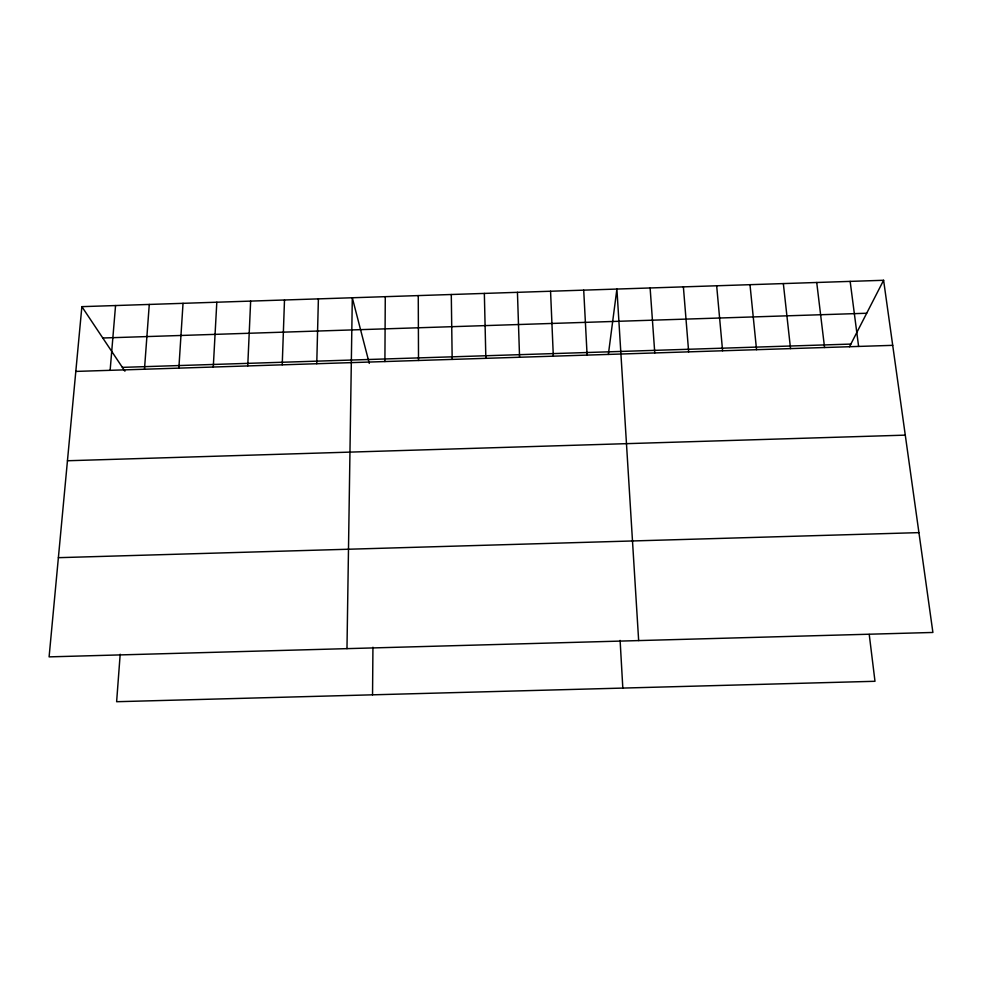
<?xml version="1.0" encoding="UTF-8"?>
<svg xmlns="http://www.w3.org/2000/svg" width="982" height="982" viewBox="0 0 982 982"><rect width="100%" height="100%" fill="white"/><g stroke="black" fill="none" stroke-linecap="round" stroke-linejoin="round"><path stroke-width="1.47" d="M384.907 361.548L385.275 296.687M372.546 694.814L372.939 647.236M346.977 648.648L352.305 297.767L369.281 363.389M316.756 363.733L318.389 298.884M282.227 364.825L284.498 300.001M247.746 365.93L250.643 301.106M213.278 367.035L216.813 302.223M178.859 368.127L183.033 303.328M144.477 369.232L149.276 304.445M120.185 654.221L116.625 701.713L874.987 681.287L869.23 634.433M110.131 370.324L115.557 305.549M81.874 306.654L49.1 656.872L932.9 632.457L883.604 280.287L81.874 306.654L124.923 371.184M608.361 354.453L616.905 289.064L638.656 640.583M849.491 346.756L883.604 280.287M102.779 338.004L866.689 313.246M122.369 367.366L850.866 344.081M75.81 371.417L892.712 345.345M67.451 460.754L905.281 435.136M58.38 557.678L918.931 532.625M850.154 281.392L858.612 346.437M816.729 282.497L824.561 347.518M783.341 283.589L790.535 348.61M749.99 284.682L756.545 349.69M716.664 285.787L722.592 350.77M683.386 286.879L688.664 351.863M650.121 287.971L654.773 352.943M620.108 640.399L622.821 688.075M583.713 290.156L587.101 355.103M550.558 291.249L553.32 356.171M517.44 292.329L519.564 357.252M484.347 293.422L485.857 358.332M451.29 294.514L452.174 359.412M418.258 295.594L418.516 360.48"/></g></svg>
